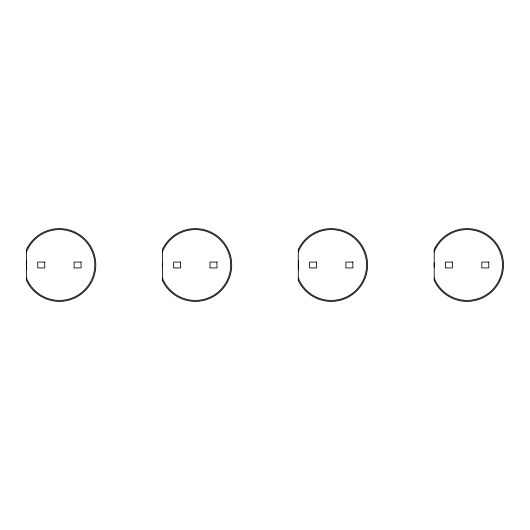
<?xml version="1.0" encoding="UTF-8"?>
<svg xmlns="http://www.w3.org/2000/svg" width="530" height="530" viewBox="0 0 530 530"><rect width="100%" height="100%" fill="white"/><g stroke="black" fill="none" stroke-linecap="round" stroke-linejoin="round"><path stroke-width="0.79" d="M298.277 249.504L299.317 247.47A36.391 36.391 0 0 1 354.404 236.956A36.391 36.391 0 0 1 354.404 293.044A36.391 36.391 0 0 1 299.317 282.53L298.297 280.536L298.297 249.464M162.379 280.496L163.419 282.53A36.391 36.391 0 0 0 218.506 293.044A36.391 36.391 0 0 0 218.506 236.956A36.391 36.391 0 0 0 163.419 247.47L162.399 249.464L162.399 280.536M26.5 251.955A35.397 35.397 0 0 1 80.812 236.811A35.397 35.397 0 0 1 80.812 293.189A35.397 35.397 0 0 1 26.5 278.045M26.758 269.127A32.906 32.906 0 0 1 26.758 260.873M434.202 251.955A35.397 35.397 0 0 1 488.508 236.811A35.397 35.397 0 0 1 488.508 293.189A35.397 35.397 0 0 1 434.202 278.045M434.262 267.067A32.906 32.906 0 0 1 434.262 262.933M298.297 251.955A35.397 35.397 0 0 1 352.609 236.811A35.397 35.397 0 0 1 352.609 293.189A35.397 35.397 0 0 1 298.297 278.045M298.562 269.127A32.906 32.906 0 0 1 298.562 260.873M162.399 251.955A35.397 35.397 0 0 1 216.71 236.811A35.397 35.397 0 0 1 216.71 293.189A35.397 35.397 0 0 1 162.399 278.045M162.432 266.378A32.906 32.906 0 0 1 162.432 263.622M27.514 247.47L26.5 249.464L26.5 280.536L27.514 282.53A36.391 36.391 0 0 0 82.607 293.044A36.391 36.391 0 0 0 82.607 236.956A36.391 36.391 0 0 0 27.514 247.47M435.216 247.47L434.202 249.464L434.202 280.536L435.216 282.53A36.391 36.391 0 0 0 490.303 293.044A36.391 36.391 0 0 0 490.303 236.956A36.391 36.391 0 0 0 435.216 247.47M44.719 262.078L37.749 262.078L37.749 267.922L44.719 267.922L44.719 262.078M81.063 262.078L74.094 262.078L74.094 267.922L81.063 267.922L81.063 262.078M180.617 262.078L173.648 262.078L173.648 267.922L180.617 267.922L180.617 262.078M216.969 262.078L209.999 262.078L209.999 267.922L216.969 267.922L216.969 262.078M316.516 262.078L309.546 262.078L309.546 267.922L316.516 267.922L316.516 262.078M352.867 262.078L345.898 262.078L345.898 267.922L352.867 267.922L352.867 262.078M452.421 262.078L445.445 262.078L445.445 267.922L452.421 267.922L452.421 262.078M488.766 262.078L481.796 262.078L481.796 267.922L488.766 267.922L488.766 262.078"/></g></svg>
